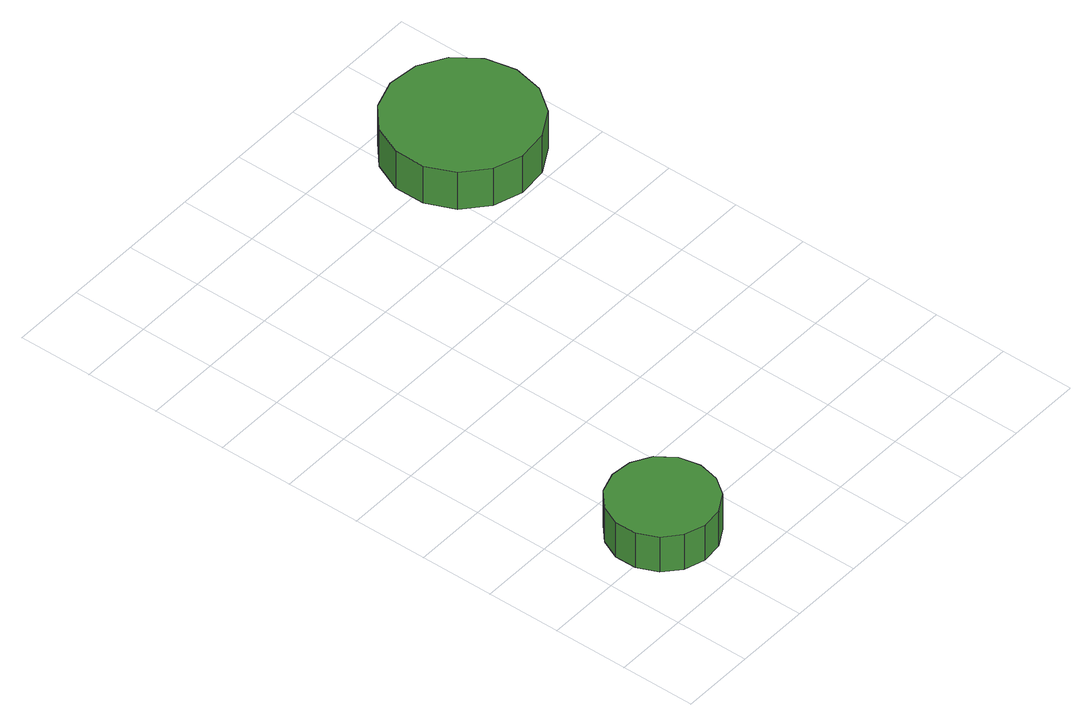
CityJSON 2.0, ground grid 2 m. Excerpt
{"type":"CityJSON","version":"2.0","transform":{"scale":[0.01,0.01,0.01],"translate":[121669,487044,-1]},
"CityObjects":{
"tree1":{"type":"SolitaryVegetationObject","attributes":{"function":"something"},"geometry":[{"type":"MultiSurface","lod":"1","boundaries":[[[0,1,2,3,4,5,6,7,8,9,10,11,12,13,14]],[[15,16,17,18,19,20,21,22,23,24,25,26,27,28,29]],[[0,29,28,1]],[[1,28,27,2]],[[2,27,26,3]],[[3,26,25,4]],[[4,25,24,5]],[[5,24,23,6]],[[6,23,22,7]],[[7,22,21,8]],[[8,21,20,9]],[[9,20,19,10]],[[10,19,18,11]],[[11,18,17,12]],[[12,17,16,13]],[[13,16,15,14]],[[14,15,29,0]]]}]},
"tree2":{"type":"SolitaryVegetationObject","attributes":{"function":"something"},"geometry":[{"type":"MultiSurface","lod":"1","boundaries":[[[30,31,32,33,34,35,36,37,38,39,40,41,42,43,44]],[[45,46,47,48,49,50,51,52,53,54,55,56,57,58,59]],[[30,59,58,31]],[[31,58,57,32]],[[32,57,56,33]],[[33,56,55,34]],[[34,55,54,35]],[[35,54,53,36]],[[36,53,52,37]],[[37,52,51,38]],[[38,51,50,39]],[[39,50,49,40]],[[40,49,48,41]],[[41,48,47,42]],[[42,47,46,43]],[[43,46,45,44]],[[44,45,59,30]]]}]}
},
"vertices":[
[360,224,167],[348,281,167],[314,328,167],[263,357,167],[206,363,167],[150,345,167],[107,306,167],[83,253,167],[83,195,167],[107,141,167],[150,103,167],[206,85,167],[263,91,167],[314,120,167],[348,167,167],[348,167,58],[314,120,58],[263,91,58],[206,85,58],[150,103,58],[107,141,58],[83,195,58],[83,253,58],[107,306,58],[150,345,58],[206,363,58],[263,357,58],[314,328,58],[348,281,58],[360,224,58],
[1143,1409,172],[1126,1491,172],[1077,1558,172],[1005,1599,172],[922,1608,172],[844,1582,172],[782,1527,172],[748,1451,172],[748,1368,172],[782,1292,172],[844,1237,172],[922,1211,172],[1005,1220,172],[1077,1261,172],[1126,1328,172],[1126,1328,56],[1077,1261,56],[1005,1220,56],[922,1211,56],[844,1237,56],[782,1292,56],[748,1368,56],[748,1451,56],[782,1527,56],[844,1582,56],[922,1608,56],[1005,1599,56],[1077,1558,56],[1126,1491,56],[1143,1409,56]
]}
